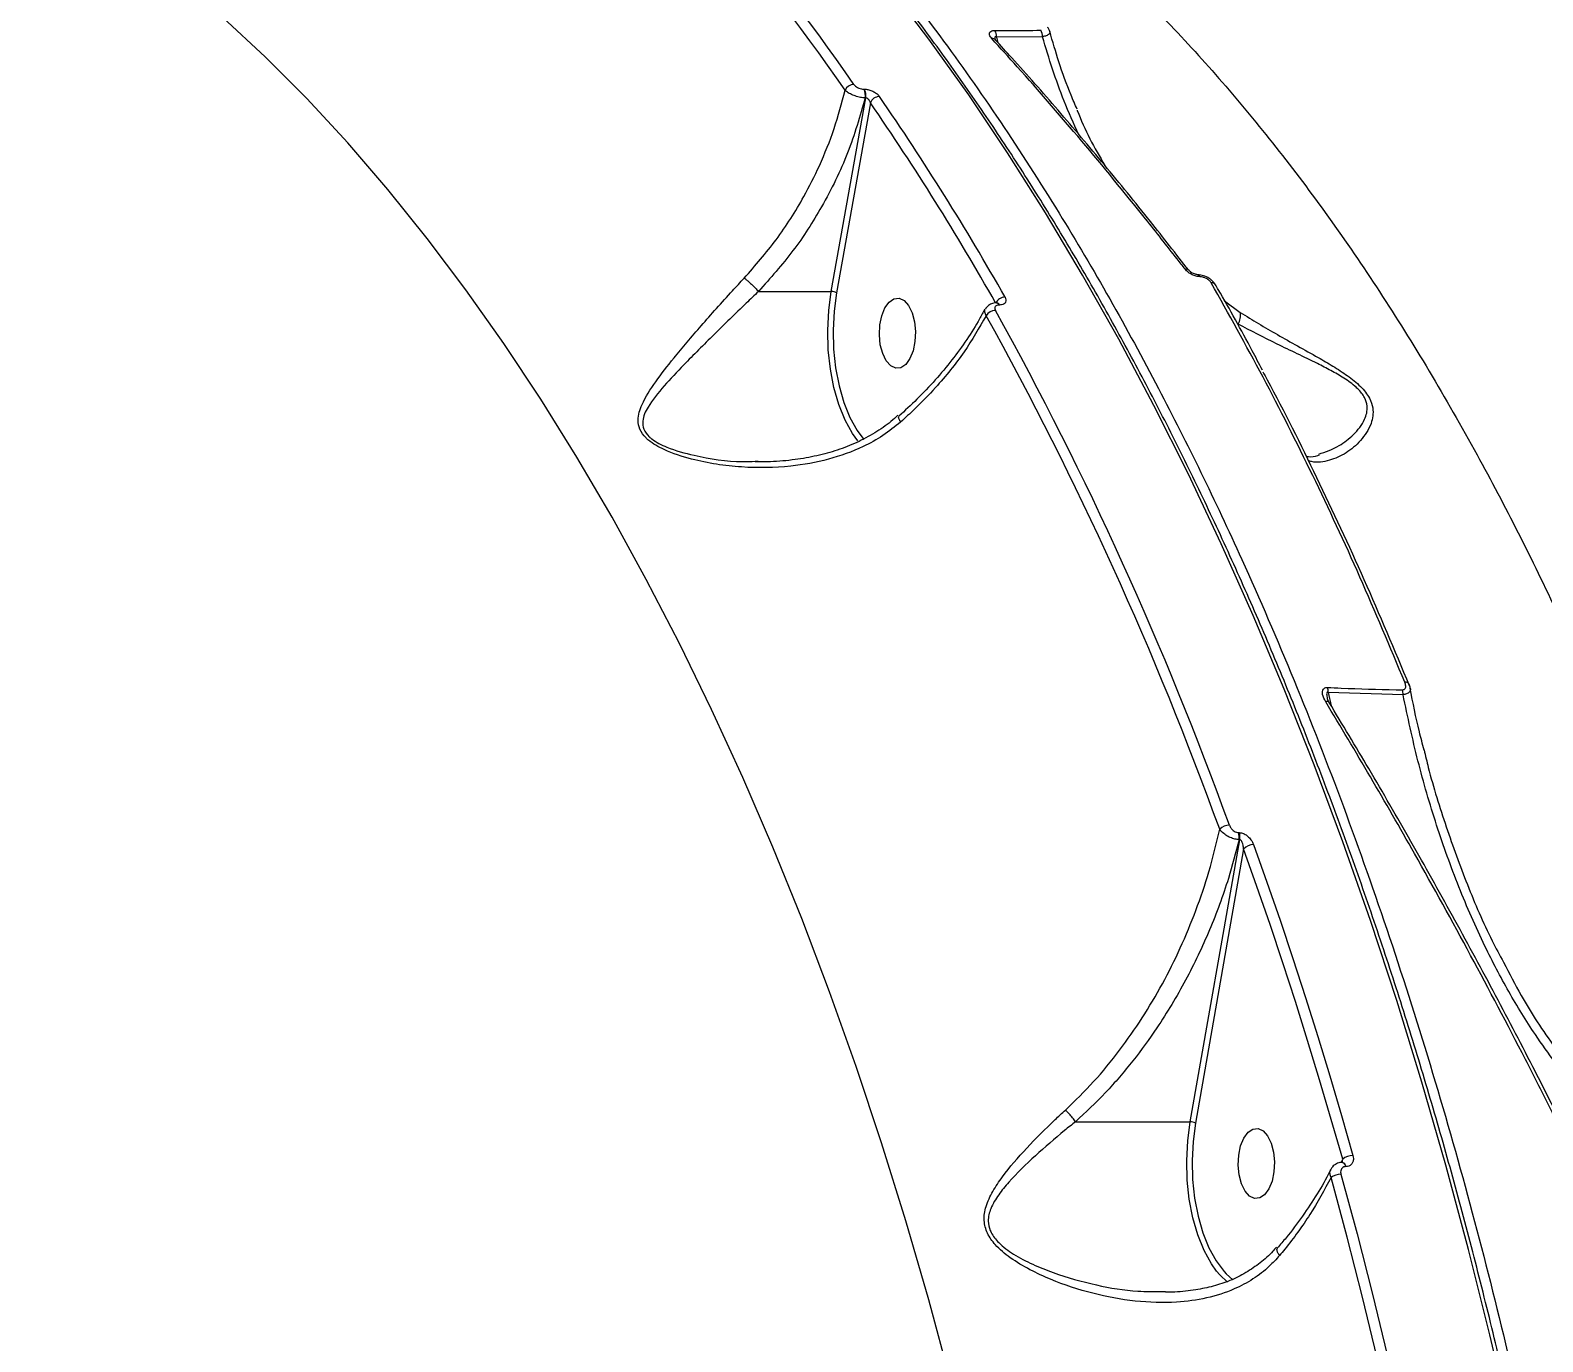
# Model space of a CAD drawing. Header units: millimetres. Extents: x -4688 to 6829, y -6350 to 4771.
# Drawn here: x 1784.1 to 1977.9, y 465 to 633.1 of the extents above; entities that cross this region are included whole.
import ezdxf

# ---------------------------------------------------------------- set-up
doc = ezdxf.new("R2010")
doc.units = ezdxf.units.MM
for name, color, linetype in [('DIKOM_ОБЪЕКТ', 7, 'Continuous'), ('DIKOM_РАЗМЕР_ЗОНА', 7, 'Continuous'), ('DIKOM_РАЗМЕР_ОБЪЕКТА', 7, 'Continuous')]:
    doc.layers.add(name, color=color, linetype=linetype)
doc.styles.add('style1', font='arial.ttf', dxfattribs={"width": 0.8})
doc.dimstyles.new('1-50', dxfattribs={"dimtxt": 300, "dimasz": 200, "dimexe": 100, "dimexo": 0, "dimgap": 100, "dimtad": 1, "dimtxsty": 'style1', "dimcen": 200, "dimclrd": 7, "dimclre": 7, "dimclrt": 7, "dimadec": 1, "dimazin": 2, "dimtfac": 1, "dimtmove": 0, "dimatfit": 2, "dimfxl": 0, "dimlwd": 25, "dimlwe": 18, "dimarcsym": 0})

# ---------------------------------------------------------------- blocks, each defined once
blk = doc.blocks.new('*D9')
at = {"layer": 'Defpoints', "color": 0, "transparency": 16777216}
for p in [(2285.35, 2926.08), (233.68, -3329.73), (5655.58, -3329.73)]:
    blk.add_point(p, dxfattribs=at)
at = {"layer": 'DIKOM_РАЗМЕР_ОБЪЕКТА', "color": 7, "lineweight": 18, "transparency": 16777216}
for p, q in [((2285.35, 2926.08), (5755.58, 2926.08)), ((233.68, -3329.73), (5755.58, -3329.73))]:
    blk.add_line(p, q, dxfattribs=at)
at = {"layer": 'DIKOM_РАЗМЕР_ОБЪЕКТА', "color": 7, "lineweight": 25, "transparency": 16777216}
blk.add_line((5655.58, 2726.08), (5655.58, -3129.73), dxfattribs=at)
at = {"layer": 'DIKOM_РАЗМЕР_ОБЪЕКТА', "color": 7, "transparency": 16777216}
for points in [[(5622.24, 2726.08), (5688.91, 2726.08), (5655.58, 2926.08)], [(5622.24, -3129.73), (5688.91, -3129.73), (5655.58, -3329.73)]]:
    blk.add_solid(points, dxfattribs=at)
at = {"layer": 'DIKOM_РАЗМЕР_ОБЪЕКТА', "color": 7, "transparency": 16777216, "insert": (5402.4, -130.27), "char_height": 300, "attachment_point": 5, "rotation": 90, "style": 'style1'}
blk.add_mtext('6250', dxfattribs=at)
blk = doc.blocks.new('*D10')
at = {"layer": 'Defpoints', "color": 0, "transparency": 16777216}
for p in [(2960.09, 4770.95), (741.18, -5330.34), (6729.08, -5330.34)]:
    blk.add_point(p, dxfattribs=at)
at = {"layer": 'DIKOM_РАЗМЕР_ЗОНА', "color": 7, "lineweight": 18, "transparency": 16777216}
for p, q in [((2960.09, 4770.95), (6829.08, 4770.95)), ((741.18, -5330.34), (6829.08, -5330.34))]:
    blk.add_line(p, q, dxfattribs=at)
at = {"layer": 'DIKOM_РАЗМЕР_ЗОНА', "color": 7, "lineweight": 25, "transparency": 16777216}
blk.add_line((6729.08, 4570.95), (6729.08, -5130.34), dxfattribs=at)
at = {"layer": 'DIKOM_РАЗМЕР_ЗОНА', "color": 7, "transparency": 16777216}
for points in [[(6695.74, 4570.95), (6762.41, 4570.95), (6729.08, 4770.95)], [(6695.74, -5130.34), (6762.41, -5130.34), (6729.08, -5330.34)]]:
    blk.add_solid(points, dxfattribs=at)
at = {"layer": 'DIKOM_РАЗМЕР_ЗОНА', "color": 7, "transparency": 16777216, "insert": (6475.9, -93.77), "char_height": 300, "attachment_point": 5, "rotation": 90, "style": 'style1'}
blk.add_mtext('10100', dxfattribs=at)
blk = doc.blocks.new('*D11')
at = {"layer": 'Defpoints', "color": 0, "transparency": 16777216}
for p in [(3703.08, 2652.76), (-3188.42, -47.63), (-3188.42, -4921.77)]:
    blk.add_point(p, dxfattribs=at)
at = {"layer": 'DIKOM_РАЗМЕР_ОБЪЕКТА', "color": 7, "lineweight": 18, "transparency": 16777216}
for p, q in [((3703.08, 2652.76), (3703.08, -5021.77)), ((-3188.42, -47.63), (-3188.42, -5021.77))]:
    blk.add_line(p, q, dxfattribs=at)
at = {"layer": 'DIKOM_РАЗМЕР_ОБЪЕКТА', "color": 7, "lineweight": 25, "transparency": 16777216}
blk.add_line((3503.08, -4921.77), (-2988.42, -4921.77), dxfattribs=at)
at = {"layer": 'DIKOM_РАЗМЕР_ОБЪЕКТА', "color": 7, "transparency": 16777216}
for points in [[(-2988.42, -4888.44), (-2988.42, -4955.11), (-3188.42, -4921.77)], [(3503.08, -4888.44), (3503.08, -4955.11), (3703.08, -4921.77)]]:
    blk.add_solid(points, dxfattribs=at)
at = {"layer": 'DIKOM_РАЗМЕР_ОБЪЕКТА', "color": 7, "transparency": 16777216, "insert": (4.08, -4668.6), "char_height": 300, "attachment_point": 5, "style": 'style1'}
blk.add_mtext('6900', dxfattribs=at)
blk = doc.blocks.new('*D12')
at = {"layer": 'Defpoints', "color": 0, "transparency": 16777216}
for p in [(4937.72, 2926.08), (-4688.42, -671.13), (4937.72, -6249.77)]:
    blk.add_point(p, dxfattribs=at)
at = {"layer": 'DIKOM_РАЗМЕР_ЗОНА', "color": 7, "lineweight": 18, "transparency": 16777216}
for p, q in [((4937.72, 2926.08), (4937.72, -6349.77)), ((-4688.42, -671.13), (-4688.42, -6349.77))]:
    blk.add_line(p, q, dxfattribs=at)
at = {"layer": 'DIKOM_РАЗМЕР_ЗОНА', "color": 7, "lineweight": 25, "transparency": 16777216}
blk.add_line((-4488.42, -6249.77), (4737.72, -6249.77), dxfattribs=at)
at = {"layer": 'DIKOM_РАЗМЕР_ЗОНА', "color": 7, "transparency": 16777216}
for points in [[(-4488.42, -6216.44), (-4488.42, -6283.11), (-4688.42, -6249.77)], [(4737.72, -6216.44), (4737.72, -6283.11), (4937.72, -6249.77)]]:
    blk.add_solid(points, dxfattribs=at)
at = {"layer": 'DIKOM_РАЗМЕР_ЗОНА', "color": 7, "transparency": 16777216, "insert": (124.65, -5996.6), "char_height": 300, "attachment_point": 5, "style": 'style1'}
blk.add_mtext('9650', dxfattribs=at)

msp = doc.modelspace()

# ---------------------------------------------------------------- linework, layer by layer
at = {"layer": 'DIKOM_ОБЪЕКТ', "color": 7, "linetype": 'Continuous', "lineweight": 15}
for p, q in [((1913.762, 632.281), (1907.882, 632.248)), ((1907.882, 632.248), (1908.05, 631.524)), ((1886.712, 599.635), (1891.12, 624.437)), ((1890.871, 625.567), (1890.939, 625.567)), ((1891.12, 624.437), (1891.052, 624.437)), ((1891.712, 623.825), (1887.384, 599.473)), ((1877.38, 599.635), (1886.712, 599.635)), ((1907.911, 598.156), (1907.863, 598.156)), ((1908.258, 597.894), (1908.211, 597.894)), ((1937.096, 598.431), (1939.108, 596.942)), ((1876.951, 577.88), (1877.326, 577.892)), ((1959.972, 547.944), (1950.367, 548.238)), ((1950.367, 548.238), (1950.767, 546.513)), ((1932.702, 493.218), (1939.044, 529.372)), ((1938.889, 530.272), (1938.977, 530.272)), ((1939.044, 529.372), (1938.956, 529.372)), ((1939.535, 528.177), (1933.375, 493.056)), ((1917.993, 493.218), (1932.702, 493.218)), ((1952.049, 487.989), (1952.233, 488.408)), ((1952.199, 487.995), (1952.171, 487.995)), ((1952.652, 487.471), (1952.624, 487.471)), ((1937.324, 473.714), (1938.161, 472.969)), ((1929.087, 471.471), (1929.517, 471.466))]:
    msp.add_line(p, q, dxfattribs=at)
at = {"layer": 'DIKOM_ОБЪЕКТ', "color": 7, "linetype": 'Continuous', "lineweight": 15, "flags": 128}
for points in [[(1973.684, 454.781), (1971.106, 465.895), (1968.362, 476.858), (1965.456, 487.663), (1962.39, 498.299), (1959.166, 508.758), (1955.787, 519.031), (1952.256, 529.109), (1948.576, 538.984), (1944.75, 548.648), (1940.781, 558.092), (1936.673, 567.308), (1932.428, 576.289), (1928.051, 585.027), (1923.546, 593.515), (1918.915, 601.745), (1914.163, 609.711), (1909.295, 617.406), (1904.313, 624.823), (1899.223, 631.957), (1894.028, 638.801)], [(1901.989, 460.066), (1899.202, 470.385), (1896.255, 480.535), (1893.15, 490.505), (1889.889, 500.286), (1886.476, 509.87), (1882.915, 519.248), (1879.207, 528.41), (1875.358, 537.349), (1871.37, 546.055), (1867.247, 554.521), (1862.993, 562.739), (1858.612, 570.701), (1854.107, 578.401), (1849.484, 585.83), (1844.747, 592.981), (1839.899, 599.849), (1834.946, 606.427), (1829.891, 612.708), (1824.741, 618.687), (1819.499, 624.358), (1814.17, 629.716), (1808.759, 634.756)], [(1890.093, 580.481), (1889.429, 581.418), (1888.481, 583.144), (1887.68, 585.13), (1887.044, 587.331), (1886.588, 589.693), (1886.323, 592.163), (1886.255, 594.683), (1886.386, 597.193), (1886.712, 599.635)], [(1887.384, 599.473), (1887.068, 597.105), (1886.941, 594.671), (1887.007, 592.228), (1887.264, 589.833), (1887.706, 587.542), (1888.322, 585.408), (1889.1, 583.482), (1890.019, 581.809), (1890.865, 580.651)], [(1897.186, 592.033), (1896.779, 591.026), (1896.241, 590.283), (1895.618, 589.864), (1894.959, 589.803), (1894.318, 590.105), (1893.747, 590.746), (1893.291, 591.673), (1892.989, 592.811), (1892.864, 594.069), (1892.927, 595.344), (1893.172, 596.533), (1893.58, 597.54), (1894.117, 598.283), (1894.741, 598.702), (1895.4, 598.763), (1896.041, 598.461), (1896.612, 597.82), (1897.067, 596.893), (1897.369, 595.755), (1897.494, 594.497), (1897.432, 593.222), (1897.186, 592.033)], [(1952.233, 488.408), (1950.772, 493.527), (1949.274, 498.605), (1947.74, 503.642), (1946.17, 508.637), (1944.564, 513.589), (1942.923, 518.497), (1941.246, 523.36), (1939.535, 528.177)], [(1940.814, 528.75), (1942.53, 523.922), (1944.21, 519.047), (1945.855, 514.128), (1947.465, 509.164), (1949.039, 504.157), (1950.577, 499.108), (1952.078, 494.017), (1953.542, 488.887)], [(1936.084, 474.064), (1935.42, 475.001), (1934.472, 476.726), (1933.67, 478.713), (1933.034, 480.913), (1932.578, 483.275), (1932.313, 485.746), (1932.245, 488.265), (1932.376, 490.775), (1932.702, 493.218)], [(1933.375, 493.056), (1933.058, 490.687), (1932.931, 488.253), (1932.997, 485.81), (1933.254, 483.415), (1933.696, 481.124), (1934.313, 478.991), (1935.09, 477.065), (1936.009, 475.391), (1937.049, 474.009), (1937.324, 473.714)], [(1943.177, 485.615), (1942.769, 484.608), (1942.232, 483.865), (1941.608, 483.446), (1940.949, 483.386), (1940.308, 483.687), (1939.737, 484.328), (1939.282, 485.255), (1938.979, 486.393), (1938.855, 487.651), (1938.917, 488.926), (1939.162, 490.115), (1939.57, 491.122), (1940.108, 491.865), (1940.731, 492.284), (1941.39, 492.345), (1942.031, 492.043), (1942.602, 491.402), (1943.058, 490.475), (1943.36, 489.337), (1943.485, 488.079), (1943.422, 486.804), (1943.177, 485.615)], [(1952.013, 486.498), (1954.073, 478.86), (1956.052, 471.14), (1957.949, 463.344), (1959.763, 455.474), (1961.493, 447.533), (1963.139, 439.525), (1964.7, 431.452), (1966.175, 423.32)], [(1964.869, 423.021), (1963.397, 431.136), (1961.839, 439.19), (1960.197, 447.18), (1958.47, 455.104), (1956.66, 462.957), (1954.768, 470.736), (1952.793, 478.438), (1950.738, 486.06)], [(1937.468, 472.638), (1936.492, 473.576), (1936.084, 474.064)]]:
    msp.add_lwpolyline(points, dxfattribs=at)
at = {"layer": 'DIKOM_ОБЪЕКТ', "color": 7, "linetype": 'Continuous', "lineweight": 15}
for centre, radius, start, end in [((1687.363, 487.414), 245.269, 34.45495, 49.01558), ((1686.672, 486.974), 244.728, 34.45495, 49.01558), ((1907.355, 631.541), 0.523, 42.83546, 99.75153), ((1906.362, 632.325), 1.522, 357.12624, 29.99802), ((1912.222, 632.332), 1.541, 358.10314, 30.65001), ((1889.663, 624.848), 1.33, 92.50418, 154.03995), ((1889.473, 624.764), 1.613, 348.29288, 29.86826), ((1889.541, 624.764), 1.613, 348.29288, 29.86826), ((1892.931, 623.302), 1.326, 92.31408, 156.76418), ((1610.042, 429.754), 343.469, 29.50383, 34.56671), ((1609.55, 429.416), 342.652, 29.50383, 34.56671), ((1932.149, 602.027), 0.487, 42.06317, 104.23105), ((1933.615, 601.412), 0.371, 17.34035, 79.39023), ((1886.728, 598.226), 1.41, 62.23831, 90.62899), ((1909.011, 597.494), 1.413, 91.61645, 151.60598), ((1935.46, 600.163), 0.583, 34.19415, 97.15752), ((1907.777, 595.779), 1.436, 91.81513, 148.38038), ((1510.092, 376.697), 454.692, 19.86952, 29.01131), ((1907.816, 597.731), 0.427, 22.38498, 83.64385), ((1907.865, 597.733), 0.425, 22.28656, 84.54566), ((1936.925, 596.593), 2.211, 329.13241, 9.08157), ((1509.792, 376.501), 453.688, 19.86952, 29.01131), ((1948.6, 548.337), 1.769, 356.77764, 17.69593), ((1958.18, 548.001), 1.793, 358.18014, 18.83362), ((1960.288, 549.001), 0.545, 32.83494, 99.23368), ((1950.204, 546.642), 0.436, 44.90508, 109.93458), ((1937.735, 529.485), 1.752, 90.61061, 136.09391), ((1937.175, 529.692), 1.809, 349.82255, 18.68963), ((1937.263, 529.692), 1.809, 349.82255, 18.68963), ((1940.82, 527.024), 1.726, 90.19271, 138.1101), ((1932.718, 491.808), 1.41, 62.23831, 90.62898), ((1953.532, 486.885), 2.002, 89.70218, 130.45597), ((1952.017, 484.414), 2.084, 90.08985, 127.84215), ((1952.03, 487.416), 0.597, 5.26795, 76.11447), ((1952.064, 487.419), 0.591, 5.04932, 77.36854)]:
    msp.add_arc(centre, radius, start, end, dxfattribs=at)
for points, knots in [([(2241.424, 513.411), (2238.802, 517.141), (2232.854, 525.603), (2223.386, 538.598), (2213.035, 552.378), (2202.494, 565.953), (2191.792, 579.286), (2181.825, 591.291), (2172.665, 601.996), (2164.333, 611.478), (2155.959, 620.754), (2146.732, 630.696), (2136.651, 641.211), (2125.723, 652.185), (2114.289, 663.22), (2102.382, 674.213), (2090.469, 684.674), (2079.055, 694.203), (2069.055, 702.134), (2059.247, 709.546), (2049.629, 716.456), (2039.357, 723.39), (2029.197, 729.792), (2019.18, 735.637), (2010.129, 740.477), (2002.033, 744.445), (1994.843, 747.681), (1987.786, 750.562), (1980.195, 753.332), (1972.133, 755.851), (1963.674, 757.964), (1955.125, 759.52), (1946.55, 760.422), (1938.349, 760.507), (1931.799, 760.056), (1928.218, 759.348), (1926.913, 759.089)], [0, 0, 0, 0, 0.024559, 0.0557119, 0.0870099, 0.1183624, 0.1499713, 0.1816364, 0.2056494, 0.2296624, 0.2537743, 0.2778862, 0.3090391, 0.3403371, 0.3716896, 0.4073091, 0.4430091, 0.4750073, 0.5070637, 0.5312096, 0.5623622, 0.5936597, 0.6250119, 0.6566455, 0.6883354, 0.7123356, 0.7363358, 0.7604348, 0.7845337, 0.8156865, 0.8469843, 0.8783367, 0.913956, 0.9496559, 0.9816539, 1, 1, 1, 1]), ([(2230.336, 530.078), (2228.815, 532.178), (2225.05, 537.376), (2218.972, 545.542), (2212.127, 554.57), (2205.244, 563.445), (2198.326, 572.177), (2191.367, 580.768), (2184.367, 589.22), (2177.323, 597.536), (2170.234, 605.718), (2163.098, 613.768), (2155.911, 621.689), (2148.681, 629.473), (2141.431, 637.096), (2134.19, 644.525), (2126.978, 651.738), (2119.8, 658.734), (2112.651, 665.515), (2105.53, 672.085), (2098.434, 678.446), (2091.361, 684.6), (2084.309, 690.549), (2077.276, 696.293), (2070.259, 701.836), (2063.261, 707.174), (2056.299, 712.295), (2049.401, 717.176), (2042.592, 721.8), (2035.879, 726.161), (2029.261, 730.262), (2022.733, 734.106), (2016.293, 737.694), (2009.939, 741.028), (2003.67, 744.107), (1997.484, 746.933), (1991.378, 749.507), (1985.353, 751.827), (1979.419, 753.889), (1973.598, 755.686), (1967.915, 757.207), (1962.378, 758.451), (1956.988, 759.418), (1951.743, 760.108), (1946.639, 760.525), (1941.678, 760.664), (1936.853, 760.536), (1932.182, 760.105), (1928.958, 759.682), (1927.335, 759.324), (1927.174, 759.288)], [0, 0, 0, 0, 0.0145662, 0.036051, 0.0574366, 0.0787475, 0.1000081, 0.1212427, 0.1424755, 0.1637262, 0.1850156, 0.206368, 0.2278077, 0.2493589, 0.2709581, 0.2924833, 0.3139021, 0.3352393, 0.3565194, 0.3777666, 0.3990054, 0.4202575, 0.4415415, 0.4628819, 0.4843028, 0.5058284, 0.5274413, 0.5490241, 0.5704877, 0.5918633, 0.6131752, 0.6344478, 0.6557054, 0.6769719, 0.6982635, 0.7196044, 0.7410184, 0.7625293, 0.7841477, 0.8057628, 0.8272763, 0.8486904, 0.8700279, 0.891311, 0.9125614, 0.9338007, 0.9550498, 0.9763231, 0.9976422, 1, 1, 1, 1]), ([(1991.984, 288.866), (1991.977, 290.887), (1991.957, 296.746), (1991.799, 306.441), (1991.457, 317.94), (1990.95, 329.416), (1990.281, 340.861), (1989.451, 352.266), (1988.46, 363.623), (1987.309, 374.923), (1985.999, 386.158), (1984.53, 397.318), (1982.904, 408.397), (1981.121, 419.385), (1979.184, 430.274), (1977.094, 441.056), (1974.852, 451.723), (1972.46, 462.267), (1969.92, 472.68), (1967.233, 482.955), (1964.402, 493.083), (1961.428, 503.056), (1958.314, 512.868), (1955.063, 522.511), (1951.676, 531.978), (1948.157, 541.262), (1944.507, 550.355), (1940.729, 559.251), (1936.827, 567.943), (1932.803, 576.425), (1928.66, 584.69), (1924.401, 592.732), (1920.03, 600.545), (1915.549, 608.123), (1910.962, 615.461), (1906.272, 622.552), (1901.483, 629.391), (1896.599, 635.974), (1891.622, 642.295), (1886.557, 648.349), (1881.408, 654.132), (1876.178, 659.639), (1870.871, 664.867), (1865.491, 669.81), (1860.043, 674.466), (1854.53, 678.83), (1848.957, 682.9), (1843.328, 686.671), (1837.648, 690.146), (1831.919, 693.298), (1827.3, 695.636), (1824.579, 696.813), (1823.797, 697.152)], [0, 0, 0, 0, 0.010755, 0.031188, 0.0516214, 0.0720549, 0.0924885, 0.1129222, 0.133356, 0.15379, 0.1742242, 0.1946585, 0.2150931, 0.235528, 0.2559631, 0.2763985, 0.2968343, 0.3172704, 0.337707, 0.3581439, 0.3785813, 0.3990192, 0.4194576, 0.4398965, 0.4603359, 0.4807759, 0.5012165, 0.5216577, 0.5420995, 0.5625418, 0.5829848, 0.6034283, 0.6238724, 0.644317, 0.664762, 0.6852074, 0.705653, 0.7260988, 0.7465444, 0.7669897, 0.7874344, 0.8078782, 0.8283207, 0.8487615, 0.8692003, 0.8896364, 0.9100693, 0.9304985, 0.9509233, 0.9713433, 0.991758, 1, 1, 1, 1]), ([(1824.721, 697.456), (1824.838, 697.41), (1828.265, 696.069), (1834.742, 692.652), (1844.133, 687.227), (1852.898, 681.218), (1861.218, 674.765), (1868.823, 668.165), (1876.043, 661.254), (1883.671, 653.278), (1891.906, 643.779), (1900.41, 632.853), (1908.421, 621.488), (1915.674, 610.203), (1922.423, 598.762), (1928.475, 587.647), (1934.109, 576.486), (1939.94, 564.075), (1946.075, 549.86), (1952.395, 533.69), (1958.32, 516.903), (1963.833, 499.53), (1968.876, 481.77), (1973.434, 463.678), (1977.111, 447.259), (1979.158, 436.74), (1979.991, 432.456)], [0, 0, 0, 0, 0.001664, 0.0486624, 0.0933106, 0.1380474, 0.1779889, 0.2179938, 0.253977, 0.2900066, 0.3385709, 0.3872495, 0.4318977, 0.4766345, 0.516576, 0.5565809, 0.5925641, 0.6285936, 0.676988, 0.7254683, 0.7740623, 0.8228282, 0.8717098, 0.9193883, 0.9671748, 1, 1, 1, 1]), ([(2140.308, 521.345), (2136.347, 526.161), (2128.415, 535.806), (2116.327, 549.773), (2104.117, 563.351), (2092.515, 575.706), (2081.561, 586.916), (2071.282, 597.046), (2060.962, 606.828), (2050.628, 616.228), (2040.277, 625.245), (2029.953, 633.835), (2019.668, 641.981), (2010.025, 649.227), (2001.028, 655.641), (1992.666, 661.302), (1984.412, 666.585), (1976.638, 671.264), (1969.35, 675.381), (1962.525, 678.995), (1955.818, 682.3), (1947.465, 686.095), (1937.618, 690.011), (1926.521, 693.549), (1915.92, 696.002), (1905.871, 697.346), (1897.36, 697.541), (1890.207, 696.948), (1884.274, 695.838), (1879.421, 694.485), (1876.697, 693.277), (1875.706, 692.837)], [0, 0, 0, 0, 0.0400415, 0.0801814, 0.1204455, 0.1608101, 0.1942546, 0.2278561, 0.2615166, 0.2954831, 0.3295109, 0.3638503, 0.3982539, 0.4328247, 0.4618107, 0.4907968, 0.5199417, 0.5490865, 0.5743514, 0.5996162, 0.6249878, 0.6503593, 0.6962014, 0.7423804, 0.7887231, 0.8352725, 0.8819884, 0.9148864, 0.9479393, 0.9810506, 1, 1, 1, 1]), ([(1884.177, 667.471), (1887.391, 665.942), (1894.319, 662.646), (1904.706, 656.009), (1914.295, 648.716), (1922.639, 641.337), (1929.818, 634.25), (1936.847, 626.543), (1943.735, 618.202), (1950.454, 609.25), (1957.003, 599.678), (1963.353, 589.521), (1969.268, 579.181), (1974.756, 568.761), (1979.674, 558.665), (1984.25, 548.552), (1988.503, 538.46), (1992.583, 528.064), (1997.312, 515.077), (2002.559, 499.314), (2006.128, 486.677), (2007.915, 480.348)], [0, 0, 0, 0, 0.0606779, 0.1308069, 0.2012497, 0.2508345, 0.3005066, 0.3505588, 0.4006998, 0.4513616, 0.5021143, 0.5532564, 0.6044908, 0.6502628, 0.6961004, 0.7376411, 0.7791817, 0.8209179, 0.862654, 0.9312181, 1, 1, 1, 1]), ([(1907.266, 632.057), (1907.153, 632.205), (1906.966, 632.45), (1906.954, 632.767), (1907.106, 632.969), (1907.375, 633.073), (1907.589, 633.082), (1907.68, 633.086)], [0, 0, 0, 0, 0.3038664, 0.5023335, 0.7017042, 0.8732905, 1, 1, 1, 1]), ([(1932.029, 602.499), (1931.693, 602.934), (1930.009, 605.109), (1925.616, 610.683), (1918.8, 618.991), (1912.215, 626.599), (1908.357, 630.854), (1907.266, 632.057)], [0, 0, 0, 0, 0.0413726, 0.2068702, 0.5379099, 0.8694287, 1, 1, 1, 1]), ([(1907.882, 632.248), (1907.849, 632.263), (1907.794, 632.288), (1907.728, 632.283), (1907.685, 632.254), (1907.658, 632.199), (1907.647, 632.093), (1907.667, 631.999), (1907.681, 631.937)], [0, 0, 0, 0, 0.1805897, 0.3009069, 0.3971354, 0.5267811, 0.6856707, 1, 1, 1, 1]), ([(1907.733, 631.909), (1907.719, 631.922), (1907.672, 631.967), (1907.655, 632.005), (1907.66, 631.995), (1907.66, 631.993)], [0, 0, 0, 0, 0.2484479, 0.865175, 1, 1, 1, 1]), ([(1907.68, 633.086), (1908.266, 633.084), (1910.222, 633.078), (1912.177, 633.101), (1913.547, 633.118)], [0, 0, 0, 0, 0.2996328, 1, 1, 1, 1]), ([(1932.5, 602.345), (1930.871, 604.44), (1927.29, 609.049), (1921.709, 615.889), (1915.779, 622.883), (1911.116, 628.21), (1908.423, 631.123), (1907.721, 631.882)], [0, 0, 0, 0, 0.1999142, 0.4396285, 0.6783833, 0.916228, 1, 1, 1, 1]), ([(1914.699, 632.95), (1914.703, 632.944), (1914.766, 632.853), (1914.671, 632.674), (1914.395, 632.456), (1914.036, 632.335), (1913.809, 632.29), (1913.762, 632.281)], [0, 0, 0, 0, 0.0225305, 0.3378365, 0.6379108, 0.924844, 1, 1, 1, 1]), ([(1918.414, 619.734), (1917.765, 621.161), (1915.93, 625.199), (1914.613, 629.5), (1913.762, 632.281)], [0, 0, 0, 0, 0.35336568, 1, 1, 1, 1]), ([(1914.691, 632.952), (1914.671, 633.032), (1914.621, 633.229), (1914.501, 633.385), (1914.431, 633.478)], [0, 0, 0, 0, 0.4110905, 1, 1, 1, 1]), ([(1918.22, 622.981), (1917.951, 623.584), (1917.069, 625.566), (1915.876, 628.891), (1915.08, 631.657), (1914.707, 632.952)], [0, 0, 0, 0, 0.18871123, 0.62021159, 1, 1, 1, 1]), ([(1889.605, 626.177), (1889.665, 626.105), (1889.784, 625.963), (1890.072, 625.774), (1890.394, 625.637), (1890.671, 625.574), (1890.82, 625.569), (1890.871, 625.567)], [0, 0, 0, 0, 0.2288294, 0.4578465, 0.6785143, 0.8883618, 1, 1, 1, 1]), ([(1875.558, 601.354), (1876.963, 602.957), (1879.804, 606.202), (1882.92, 611.147), (1885.338, 615.947), (1887.17, 620.508), (1888.033, 623.782), (1888.467, 625.43)], [0, 0, 0, 0, 0.230865, 0.4671749, 0.6265688, 0.8119918, 1, 1, 1, 1]), ([(1891.052, 624.437), (1890.371, 622.08), (1888.991, 617.302), (1885.752, 610.724), (1881.907, 604.711), (1878.9, 601.34), (1877.38, 599.635)], [0, 0, 0, 0, 0.2606924, 0.5287023, 0.7616279, 1, 1, 1, 1]), ([(1891.052, 624.437), (1890.949, 624.444), (1890.655, 624.464), (1890.101, 624.578), (1889.448, 624.803), (1888.853, 625.102), (1888.595, 625.321), (1888.467, 625.43)], [0, 0, 0, 0, 0.11317327, 0.32593286, 0.54798326, 0.77543798, 1, 1, 1, 1]), ([(1890.939, 625.567), (1891.016, 625.564), (1891.242, 625.556), (1891.667, 625.458), (1892.163, 625.247), (1892.603, 624.957), (1892.786, 624.737), (1892.877, 624.627)], [0, 0, 0, 0, 0.10829692, 0.32043279, 0.54306227, 0.77156788, 1, 1, 1, 1]), ([(1891.712, 623.825), (1891.688, 623.896), (1891.642, 624.035), (1891.516, 624.221), (1891.374, 624.352), (1891.262, 624.409), (1891.183, 624.432), (1891.145, 624.435), (1891.12, 624.437)], [0, 0, 0, 0, 0.2553444, 0.4988913, 0.7167491, 0.8616271, 0.9070133, 1, 1, 1, 1]), ([(1918.211, 622.877), (1918.216, 622.866), (1919.161, 620.367), (1920.428, 617.947), (1921.844, 615.69), (1921.876, 615.637)], [0, 0, 0, 0, 0.0046214, 0.97700319, 1, 1, 1, 1]), ([(1895.593, 582.901), (1894.85, 582.304), (1893.348, 581.099), (1890.269, 579.417), (1886.325, 577.987), (1881.076, 577.054), (1876.231, 576.983), (1871.979, 577.447), (1868.619, 578.125), (1865.609, 579.104), (1863.722, 580.182), (1862.705, 581.096), (1862.087, 581.962), (1861.839, 583.442), (1862.489, 585.491), (1864.159, 588.078), (1866.741, 591.39), (1870.022, 595.251), (1873.127, 598.749), (1875.052, 600.811), (1875.558, 601.354)], [0, 0, 0, 0, 0.0440626, 0.0889571, 0.1624871, 0.2382061, 0.3352462, 0.385054, 0.435258, 0.4935501, 0.5321339, 0.5402075, 0.5665588, 0.5927386, 0.6382706, 0.7076003, 0.7787225, 0.8710031, 0.9660344, 1, 1, 1, 1]), ([(1875.558, 601.354), (1875.606, 601.318), (1875.744, 601.21), (1876.052, 600.953), (1876.49, 600.557), (1876.981, 600.075), (1877.245, 599.782), (1877.377, 599.636)], [0, 0, 0, 0, 0.0873104, 0.2536162, 0.5024108, 0.7512054, 1, 1, 1, 1]), ([(1933.969, 601.523), (1933.8, 601.54), (1933.463, 601.576), (1932.933, 601.782), (1932.412, 602.086), (1932.163, 602.355), (1932.029, 602.499)], [0, 0, 0, 0, 0.2322168, 0.4640132, 0.7140228, 1, 1, 1, 1]), ([(1933.683, 601.777), (1933.638, 601.78), (1933.543, 601.787), (1933.338, 601.834), (1933.086, 601.927), (1932.82, 602.075), (1932.624, 602.227), (1932.522, 602.336), (1932.505, 602.361), (1932.505, 602.362)], [0, 0, 0, 0, 0.1172402, 0.2486541, 0.4270043, 0.6365396, 0.8359988, 0.9936605, 1, 1, 1, 1]), ([(1935.929, 600.489), (1935.853, 600.612), (1935.657, 600.928), (1935.133, 601.339), (1934.43, 601.69), (1933.921, 601.745), (1933.685, 601.77)], [0, 0, 0, 0, 0.1671644, 0.4316979, 0.735733, 1, 1, 1, 1]), ([(1935.387, 600.742), (1935.36, 600.783), (1935.273, 600.92), (1935.039, 601.137), (1934.693, 601.343), (1934.321, 601.485), (1934.086, 601.51), (1933.969, 601.523)], [0, 0, 0, 0, 0.1043526, 0.3453588, 0.5759422, 0.7877488, 1, 1, 1, 1]), ([(1877.377, 599.636), (1877.377, 599.636), (1876.847, 599.133), (1874.892, 597.261), (1871.605, 594.047), (1868.097, 590.549), (1865.225, 587.511), (1863.327, 585.194), (1862.462, 583.324), (1862.583, 581.986), (1863.074, 581.31), (1863.493, 580.919), (1864.127, 580.388), (1866.006, 579.432), (1869.942, 578.365), (1873.796, 577.738), (1876.421, 577.857), (1876.951, 577.88)], [0, 0, 0, 0, 0.0000248, 0.05038, 0.187783, 0.3291714, 0.4314892, 0.5355306, 0.599741, 0.6352465, 0.6700601, 0.6705256, 0.6814742, 0.7351854, 0.8194293, 0.9634884, 1, 1, 1, 1]), ([(1877.38, 599.635), (1877.379, 599.636), (1877.379, 599.636), (1877.378, 599.636), (1877.378, 599.636), (1877.377, 599.636)], [0, 0, 0, 0, 0.4783841, 0.8637035, 1, 1, 1, 1]), ([(1908.971, 598.907), (1909.021, 598.793), (1909.122, 598.566), (1909.072, 598.262), (1908.875, 598.033), (1908.582, 597.911), (1908.35, 597.899), (1908.258, 597.894)], [0, 0, 0, 0, 0.21503765, 0.42997028, 0.6447112, 0.8592201, 1, 1, 1, 1]), ([(1960.201, 549.539), (1958.302, 554.069), (1954.501, 563.136), (1948.419, 576.154), (1942.081, 588.777), (1937.62, 596.751), (1935.387, 600.742)], [0, 0, 0, 0, 0.2489045, 0.498243, 0.7488998, 1, 1, 1, 1]), ([(1941.951, 589.55), (1941.515, 590.383), (1939.669, 593.912), (1937.66, 597.553), (1936.054, 600.287), (1935.936, 600.488)], [0, 0, 0, 0, 0.2226066, 0.943085, 1, 1, 1, 1]), ([(1906.381, 597.387), (1906.165, 596.965), (1905.493, 595.654), (1904.089, 593.465), (1902.198, 590.845), (1900.057, 588.285), (1897.788, 585.866), (1896.141, 584.365), (1895.353, 583.648)], [0, 0, 0, 0, 0.0879381, 0.272741, 0.4583644, 0.6443461, 0.830026, 1, 1, 1, 1]), ([(1906.554, 596.532), (1906.49, 596.678), (1906.363, 596.97), (1906.357, 597.255), (1906.441, 597.35), (1906.441, 597.35)], [0, 0, 0, 0, 0.4997254, 0.9990289, 1, 1, 1, 1]), ([(1907.864, 598.156), (1907.864, 598.156), (1907.641, 598.179), (1907.244, 598.08), (1906.739, 597.81), (1906.551, 597.517), (1906.463, 597.381)], [0, 0, 0, 0, 0.00043309, 0.38830269, 0.71515101, 1, 1, 1, 1]), ([(1908.211, 597.894), (1908.149, 597.89), (1907.993, 597.882), (1907.797, 597.8), (1907.665, 597.647), (1907.632, 597.443), (1907.698, 597.291), (1907.731, 597.215)], [0, 0, 0, 0, 0.1422682, 0.3570915, 0.5715532, 0.7857145, 1, 1, 1, 1]), ([(1907.992, 598.163), (1907.99, 598.161), (1907.985, 598.158), (1907.928, 598.158), (1907.906, 598.158)], [0, 0, 0, 0, 0.6167935, 1, 1, 1, 1]), ([(1939.108, 596.942), (1940.67, 595.99), (1943.034, 594.551), (1946.45, 592.654), (1948.843, 591.323), (1951, 590.066), (1952.874, 588.858), (1954.595, 587.484), (1955.735, 586.019), (1956.14, 584.727), (1956.133, 583.651), (1955.856, 582.579), (1955.311, 581.519), (1954.267, 580.166), (1952.666, 578.823), (1950.525, 577.902), (1948.871, 577.618), (1947.947, 577.902), (1947.798, 577.948)], [0, 0, 0, 0, 0.1166596, 0.1765169, 0.2369314, 0.2801601, 0.3241663, 0.3692714, 0.4147965, 0.4544812, 0.4912307, 0.528886, 0.5822619, 0.6361662, 0.7462184, 0.8607994, 0.9774917, 1, 1, 1, 1]), ([(1906.554, 596.532), (1905.66, 594.977), (1903.85, 591.827), (1900.602, 587.827), (1897.763, 584.869), (1896.194, 583.445), (1895.593, 582.901)], [0, 0, 0, 0, 0.3247084, 0.657479, 0.869005, 1, 1, 1, 1]), ([(1949.158, 578.776), (1950.05, 579.086), (1951.626, 579.632), (1953.667, 581.252), (1954.877, 582.718), (1955.346, 584.043), (1955.424, 584.962), (1955.126, 586.032), (1954.475, 586.872), (1953.579, 587.718), (1952.435, 588.54), (1950.727, 589.517), (1948.714, 590.547), (1946.394, 591.664), (1942.913, 593.323), (1940.467, 594.6), (1938.823, 595.458)], [0, 0, 0, 0, 0.15190288, 0.26847845, 0.38699139, 0.42588896, 0.46555231, 0.50863119, 0.55092154, 0.55898372, 0.60941452, 0.65658861, 0.70478643, 0.77711631, 0.8501738, 1, 1, 1, 1]), ([(1942, 589.331), (1942.189, 588.987), (1944.577, 584.655), (1948.924, 575.812), (1955.034, 562.815), (1958.853, 553.692), (1960.764, 549.126)], [0, 0, 0, 0, 0.0278318, 0.3505588, 0.6749925, 1, 1, 1, 1]), ([(1895.247, 583.763), (1894.953, 583.495), (1894.031, 582.656), (1892.266, 581.478), (1889.974, 580.23), (1887.493, 579.246), (1884.841, 578.532), (1881.975, 578.035), (1879.323, 577.78), (1877.61, 577.809), (1876.958, 577.82)], [0, 0, 0, 0, 0.0603272, 0.1894571, 0.3234849, 0.4599298, 0.5973355, 0.7412359, 0.9015382, 1, 1, 1, 1]), ([(1895.593, 582.901), (1895.578, 582.927), (1895.517, 583.03), (1895.399, 583.256), (1895.307, 583.513), (1895.357, 583.587), (1895.379, 583.621)], [0, 0, 0, 0, 0.0709516, 0.277903, 0.6740987, 1, 1, 1, 1]), ([(1949.206, 578.673), (1949.137, 578.644), (1948.681, 578.454), (1948.138, 578.383), (1947.648, 578.447), (1947.538, 578.462)], [0, 0, 0, 0, 0.12030702, 0.80200084, 1, 1, 1, 1]), ([(1950.055, 547.052), (1949.892, 547.366), (1949.66, 547.812), (1949.622, 548.368), (1949.721, 548.663), (1949.932, 548.831), (1950.128, 548.878), (1950.253, 548.876), (1950.286, 548.875)], [0, 0, 0, 0, 0.4029944, 0.5733156, 0.7451256, 0.8533581, 0.9617344, 1, 1, 1, 1]), ([(1950.286, 548.875), (1950.871, 548.849), (1953.798, 548.719), (1956.995, 548.627), (1959.608, 548.584), (1959.877, 548.579)], [0, 0, 0, 0, 0.1831691, 0.9158785, 1, 1, 1, 1]), ([(1959.877, 548.579), (1959.933, 548.583), (1960.05, 548.59), (1960.194, 548.675), (1960.292, 548.825), (1960.339, 549.115), (1960.257, 549.367), (1960.201, 549.539)], [0, 0, 0, 0, 0.1212309, 0.252323, 0.4115915, 0.5993614, 1, 1, 1, 1]), ([(1960.873, 548.797), (1960.887, 548.761), (1960.957, 548.578), (1960.817, 548.295), (1960.466, 548.035), (1960.122, 547.971), (1959.972, 547.944)], [0, 0, 0, 0, 0.088383, 0.4501492, 0.7599788, 1, 1, 1, 1]), ([(1960.878, 548.81), (1960.868, 548.887), (1960.847, 549.055), (1960.775, 549.209), (1960.736, 549.292)], [0, 0, 0, 0, 0.457135, 1, 1, 1, 1]), ([(1962.674, 540.836), (1962.463, 541.627), (1961.765, 544.249), (1961.237, 546.926), (1960.869, 548.796)], [0, 0, 0, 0, 0.3012935, 1, 1, 1, 1]), ([(1979.945, 492.747), (1979.661, 493.315), (1978.239, 496.153), (1974.506, 503.482), (1968.653, 514.597), (1962.011, 526.634), (1955.808, 537.457), (1951.973, 543.853), (1950.055, 547.052)], [0, 0, 0, 0, 0.0299885, 0.1499471, 0.3898946, 0.630165, 0.8150083, 1, 1, 1, 1]), ([(1950.367, 548.238), (1950.355, 548.245), (1950.33, 548.259), (1950.291, 548.269), (1950.261, 548.265), (1950.236, 548.251), (1950.211, 548.224), (1950.173, 548.116), (1950.185, 547.892), (1950.218, 547.673), (1950.253, 547.542), (1950.259, 547.52)], [0, 0, 0, 0, 0.0482529, 0.0980686, 0.1483184, 0.1638787, 0.2179437, 0.2897634, 0.5742031, 0.9300663, 1, 1, 1, 1]), ([(1950.517, 546.954), (1950.486, 547.003), (1950.379, 547.17), (1950.291, 547.38), (1950.268, 547.487), (1950.262, 547.513)], [0, 0, 0, 0, 0.2412799, 0.8153999, 1, 1, 1, 1]), ([(1980.413, 492.717), (1979.15, 495.232), (1976.221, 501.06), (1971.512, 510.034), (1966.306, 519.669), (1960.992, 529.158), (1955.731, 538.274), (1952.201, 544.135), (1950.508, 546.947)], [0, 0, 0, 0, 0.1330769, 0.3084085, 0.4840318, 0.6601379, 0.836918, 1, 1, 1, 1]), ([(1989.867, 490.504), (1989.345, 490.887), (1987.717, 492.078), (1985.141, 494.357), (1982.205, 497.425), (1979.456, 500.778), (1976.501, 504.904), (1973.45, 509.861), (1970.152, 516.171), (1967.033, 523.286), (1964.184, 531.238), (1961.772, 539.461), (1960.573, 545.112), (1959.972, 547.944)], [0, 0, 0, 0, 0.03106906, 0.09667396, 0.16280364, 0.23021505, 0.29794234, 0.39655111, 0.49573401, 0.62013731, 0.74525331, 0.872333, 1, 1, 1, 1]), ([(1962.659, 540.877), (1962.838, 540.123), (1963.63, 536.783), (1965.443, 530.999), (1968.159, 523.586), (1970.614, 517.782), (1972.348, 514.585), (1972.843, 513.671)], [0, 0, 0, 0, 0.0789656, 0.3500599, 0.620159, 0.8915262, 1, 1, 1, 1]), ([(1937.716, 531.238), (1937.781, 531.099), (1937.895, 530.853), (1938.179, 530.556), (1938.469, 530.364), (1938.714, 530.28), (1938.848, 530.274), (1938.889, 530.272)], [0, 0, 0, 0, 0.3025704, 0.534681, 0.7254608, 0.9171004, 1, 1, 1, 1]), ([(1916.71, 494.721), (1917.934, 495.909), (1920.399, 498.3), (1923.655, 502.296), (1926.593, 506.502), (1929.186, 510.89), (1931.492, 515.503), (1933.48, 520.307), (1935.208, 525.391), (1936.04, 528.884), (1936.472, 530.701)], [0, 0, 0, 0, 0.1236845, 0.2488957, 0.3689549, 0.4902801, 0.6125466, 0.7376087, 0.8635715, 1, 1, 1, 1]), ([(1938.956, 529.372), (1938.524, 527.713), (1937.507, 523.811), (1935.258, 517.756), (1932.203, 511.324), (1928.852, 505.733), (1925.363, 500.944), (1921.902, 496.868), (1919.294, 494.435), (1917.991, 493.219)], [0, 0, 0, 0, 0.12341055, 0.29033869, 0.45778664, 0.62461158, 0.74654645, 0.87329414, 1, 1, 1, 1]), ([(1938.956, 529.372), (1938.875, 529.378), (1938.609, 529.397), (1938.122, 529.519), (1937.515, 529.784), (1936.951, 530.158), (1936.622, 530.488), (1936.493, 530.671), (1936.472, 530.701)], [0, 0, 0, 0, 0.0891853, 0.2936483, 0.4896032, 0.7163748, 0.9545823, 1, 1, 1, 1]), ([(1938.977, 530.272), (1939.038, 530.269), (1939.25, 530.258), (1939.638, 530.123), (1940.102, 529.81), (1940.543, 529.342), (1940.718, 528.96), (1940.814, 528.75)], [0, 0, 0, 0, 0.0796272, 0.2757181, 0.4707552, 0.7105349, 1, 1, 1, 1]), ([(1939.535, 528.177), (1939.52, 528.339), (1939.494, 528.625), (1939.391, 528.984), (1939.282, 529.205), (1939.184, 529.315), (1939.113, 529.364), (1939.064, 529.37), (1939.044, 529.372)], [0, 0, 0, 0, 0.3509401, 0.6182411, 0.802894, 0.8793152, 0.9492173, 1, 1, 1, 1]), ([(1972.843, 513.671), (1973.578, 512.238), (1975.535, 508.425), (1979.325, 502.67), (1983.459, 497.579), (1987.165, 493.911), (1989.215, 492.32), (1990.244, 491.522)], [0, 0, 0, 0, 0.1660695, 0.4417774, 0.7176727, 0.8582836, 1, 1, 1, 1]), ([(1944.14, 476.063), (1943.715, 475.597), (1942.687, 474.469), (1940.751, 473), (1938.08, 471.571), (1934.796, 470.526), (1930.534, 469.948), (1925.607, 470.105), (1920.159, 471.115), (1915.642, 472.597), (1912.132, 474.217), (1909.704, 475.657), (1907.813, 477.227), (1906.62, 478.893), (1906.176, 480.63), (1906.488, 482.477), (1907.366, 484.323), (1909.054, 486.827), (1911.703, 489.875), (1914.524, 492.705), (1916.264, 494.31), (1916.71, 494.721)], [0, 0, 0, 0, 0.0311474, 0.0753855, 0.1207369, 0.1821177, 0.2453894, 0.3302629, 0.4176133, 0.506583, 0.5520953, 0.5980953, 0.6383945, 0.6670903, 0.6962024, 0.7286708, 0.766811, 0.8059849, 0.8877644, 0.9712469, 1, 1, 1, 1]), ([(1917.991, 493.219), (1917.875, 493.381), (1917.644, 493.705), (1917.234, 494.184), (1916.918, 494.519), (1916.759, 494.674), (1916.71, 494.721)], [0, 0, 0, 0, 0.3252677, 0.6505354, 0.8925526, 1, 1, 1, 1]), ([(1917.993, 493.218), (1917.528, 492.844), (1915.745, 491.411), (1912.783, 488.862), (1909.969, 486.147), (1908.106, 483.877), (1907.117, 482.245), (1906.716, 480.646), (1906.936, 479.575), (1907.373, 478.635), (1908.268, 477.502), (1910.13, 476.147), (1912.509, 474.909), (1916.031, 473.486), (1920.539, 472.248), (1925.256, 471.422), (1928.06, 471.458), (1929.087, 471.471)], [0, 0, 0, 0, 0.0410702, 0.1572906, 0.2754519, 0.3282057, 0.3819081, 0.4245864, 0.4558389, 0.4620068, 0.4994222, 0.55393, 0.6161323, 0.6791544, 0.8083532, 0.9297181, 1, 1, 1, 1]), ([(1917.991, 493.219), (1917.991, 493.219), (1917.991, 493.218), (1917.992, 493.218), (1917.993, 493.218), (1917.993, 493.218)], [0, 0, 0, 0, 0.29630914, 0.68932775, 1, 1, 1, 1]), ([(1952.164, 487.998), (1952.184, 488.062), (1952.226, 488.194), (1952.231, 488.336), (1952.233, 488.408)], [0, 0, 0, 0, 0.4848385, 1, 1, 1, 1]), ([(1953.542, 488.887), (1953.57, 488.752), (1953.629, 488.463), (1953.558, 488.061), (1953.359, 487.733), (1953.052, 487.513), (1952.786, 487.485), (1952.652, 487.471)], [0, 0, 0, 0, 0.1890341, 0.4045268, 0.6068518, 0.803372, 1, 1, 1, 1]), ([(1950.696, 487.109), (1950.649, 487.01), (1950.156, 485.957), (1948.97, 483.951), (1947.119, 481.125), (1945.401, 478.81), (1944.235, 477.473), (1943.853, 477.036)], [0, 0, 0, 0, 0.0291556, 0.3074356, 0.5861197, 0.8646531, 1, 1, 1, 1]), ([(1950.738, 486.06), (1950.688, 486.213), (1950.58, 486.545), (1950.591, 486.91), (1950.701, 487.064), (1950.723, 487.095)], [0, 0, 0, 0, 0.4072331, 0.8789051, 1, 1, 1, 1]), ([(1952.172, 487.981), (1952.127, 487.985), (1951.874, 488.009), (1951.414, 487.851), (1950.942, 487.528), (1950.787, 487.214), (1950.73, 487.098)], [0, 0, 0, 0, 0.0749491, 0.417228, 0.7841912, 1, 1, 1, 1]), ([(1952.624, 487.471), (1952.534, 487.461), (1952.353, 487.441), (1952.143, 487.291), (1952.006, 487.067), (1951.955, 486.79), (1951.995, 486.591), (1952.013, 486.498)], [0, 0, 0, 0, 0.1951513, 0.3900918, 0.5932741, 0.8111156, 1, 1, 1, 1]), ([(1950.738, 486.06), (1949.878, 484.473), (1948.191, 481.362), (1945.774, 478.052), (1944.364, 476.336), (1944.14, 476.063)], [0, 0, 0, 0, 0.4665329, 0.9150118, 1, 1, 1, 1]), ([(1943.733, 477.15), (1943.585, 476.971), (1942.968, 476.219), (1941.668, 475.104), (1939.842, 473.83), (1937.822, 472.821), (1935.668, 472.103), (1933.297, 471.625), (1931.24, 471.367), (1929.924, 471.37), (1929.511, 471.371)], [0, 0, 0, 0, 0.0439209, 0.1837519, 0.3277412, 0.4734952, 0.6176179, 0.7602896, 0.924909, 1, 1, 1, 1]), ([(1944.14, 476.063), (1944.126, 476.083), (1944.014, 476.245), (1943.856, 476.54), (1943.778, 476.863), (1943.862, 476.972), (1943.898, 477.019)], [0, 0, 0, 0, 0.0464636, 0.3750852, 0.728753, 1, 1, 1, 1])]:
    msp.add_open_spline(points, degree=3, knots=knots, dxfattribs=at)

# ---------------------------------------------------------------- dimensions: what is measured, and where the dimension line sits
at = {"layer": 'DIKOM_РАЗМЕР_ЗОНА'}
dim = msp.add_linear_dim(base=(6729.076, -5330.338), p1=(2960.09, 4770.953), p2=(741.185, -5330.338), angle=90, text='10100', dimstyle='1-50', dxfattribs=at)
dim.commit()
dim.dimension.update_dxf_attribs({"geometry": '*D10', "text_midpoint": (6729.076, -93.775), "dimtype": 160})
dim = msp.add_linear_dim(base=(4937.725, -6249.775), p1=(-4688.422, -671.127), p2=(4937.725, 2926.075), text='9650', dimstyle='1-50', dxfattribs=at)
dim.commit()
dim.dimension.update_dxf_attribs({"geometry": '*D12', "text_midpoint": (124.651, -6249.775), "dimtype": 160})
at = {"layer": 'DIKOM_РАЗМЕР_ОБЪЕКТА'}
dim = msp.add_linear_dim(base=(5655.576, -3329.729), p1=(2285.35, 2926.075), p2=(233.685, -3329.729), angle=90, text='6250', dimstyle='1-50', dxfattribs=at)
dim.commit()
dim.dimension.update_dxf_attribs({"geometry": '*D9', "text_midpoint": (5655.576, -130.275), "dimtype": 160})
dim = msp.add_linear_dim(base=(-3188.422, -4921.775), p1=(3703.085, 2652.764), p2=(-3188.422, -47.627), text='6900', dimstyle='1-50', dxfattribs=at)
dim.commit()
dim.dimension.update_dxf_attribs({"geometry": '*D11', "text_midpoint": (4.076, -4921.775), "dimtype": 160})

doc.saveas('drawing.dxf')
